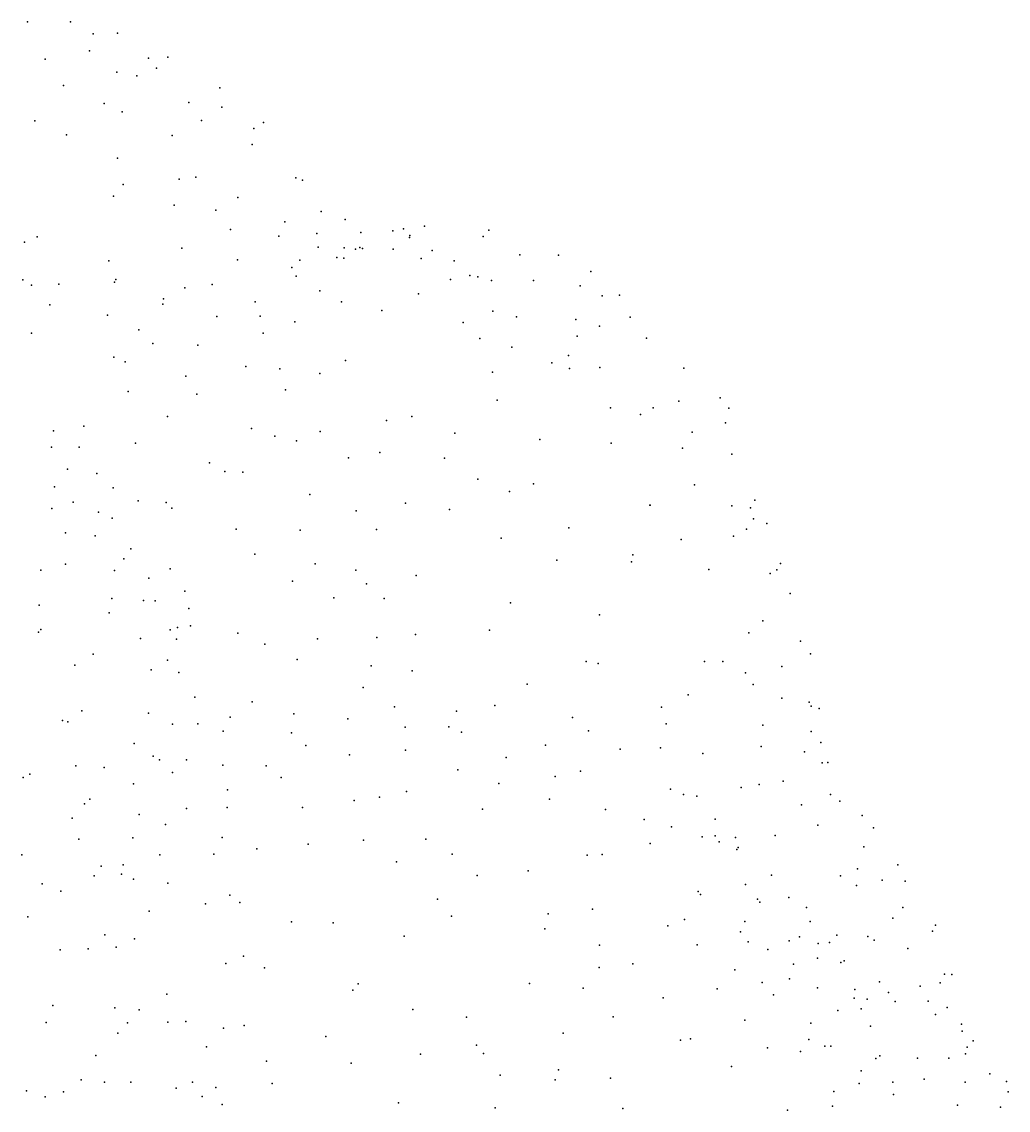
# Model space of a CAD drawing. Header units: metres. Extents: x -25 to 25, y -27.7 to 27.8.
# Drawn here: x 10.385 to 13.322, y 17.132 to 20.374 of the extents above; entities that cross this region are included whole.
import ezdxf

# ---------------------------------------------------------------- set-up
doc = ezdxf.new("R2010")
doc.units = ezdxf.units.M

msp = doc.modelspace()

# ---------------------------------------------------------------- linework, layer by layer
for p in [(10.402, 20.3736, 8.9126), (10.5298, 20.3735, 9.051), (10.5973, 20.3373, 9.2815), (10.6697, 20.3395, 9.1159), (10.4547, 20.2624, 8.6308), (10.5867, 20.2869, 9.4271), (10.7618, 20.2654, 8.8757), (10.8198, 20.2685, 9.122), (10.7853, 20.2357, 9.4403), (10.6673, 20.2231, 9.5496), (10.7271, 20.2127, 8.6797), (10.5092, 20.1842, 9.6467), (10.9738, 20.1771, 9.2252), (10.6301, 20.1302, 9.7303), (10.8821, 20.1329, 8.6953), (10.6832, 20.1057, 8.4985), (10.9803, 20.119, 8.8345), (10.4232, 20.0789, 8.356), (10.9197, 20.0799, 9.6369), (11.1043, 20.0741, 9.0383), (10.5178, 20.0364, 9.8302), (10.8321, 20.0353, 8.5037), (11.0759, 20.0556, 9.427), (11.0702, 20.0085, 8.7546), (10.6691, 19.9677, 8.3397), (10.8528, 19.9052, 8.3506), (10.9028, 19.9113, 9.8311), (11.2001, 19.9089, 8.8711), (10.6866, 19.8889, 9.9496), (11.2208, 19.9021, 9.1657), (10.658, 19.8541, 8.2264), (11.0275, 19.8501, 8.3724), (10.8386, 19.8272, 9.9476), (10.962, 19.8124, 8.2108), (11.2757, 19.8084, 8.4316), (11.1682, 19.778, 8.0967), (11.3475, 19.7844, 8.1763), (11.0058, 19.7549, 9.8538), (11.2631, 19.7429, 9.3666), (11.3937, 19.7462, 8.0203), (11.4891, 19.7506, 8.4399), (11.5214, 19.7573, 7.0434), (11.5832, 19.7651, 7.2811), (11.7752, 19.7526, 7.1235), (10.3928, 19.7174, 10.1587), (10.4307, 19.7333, 8.0261), (11.1495, 19.7352, 7.9267), (11.5387, 19.7313, 7.4486), (11.5396, 19.7369, 8.1716), (11.7585, 19.7343, 7.3909), (10.8614, 19.6997, 7.923), (11.2675, 19.7021, 7.125), (11.3444, 19.7004, 7.4077), (11.3786, 19.6961, 6.9685), (11.391, 19.7012, 7.8506), (11.3994, 19.6988, 8.7728), (11.4899, 19.6965, 6.8591), (11.6066, 19.6921, 7.5838), (11.8675, 19.6792, 7.5027), (11.9829, 19.6786, 7.1556), (10.6439, 19.6621, 7.8872), (11.0265, 19.6642, 7.7743), (11.2126, 19.6633, 9.6201), (11.3227, 19.6715, 9.1712), (11.3435, 19.6695, 7.5819), (11.5741, 19.6684, 7.879), (11.6722, 19.6617, 8.1432), (11.1882, 19.642, 7.4274), (11.202, 19.6157, 6.9755), (11.7182, 19.6175, 7.9327), (11.7419, 19.6145, 8.2756), (12.0784, 19.6298, 7.2967), (10.3873, 19.605, 7.7508), (10.4137, 19.5889, 7.5701), (10.4946, 19.5924, 10.3485), (10.6602, 19.5982, 10.2516), (10.6651, 19.6062, 7.714), (10.8701, 19.5811, 7.5568), (10.9514, 19.5913, 10.0067), (11.6613, 19.6065, 8.555), (11.7827, 19.6027, 7.7837), (11.9084, 19.6028, 7.6691), (12.0468, 19.5872, 7.563), (10.807, 19.5486, 10.1952), (11.2719, 19.5726, 9.5077), (11.5656, 19.5637, 8.737), (12.1127, 19.557, 6.9961), (12.1646, 19.5597, 7.4314), (10.468, 19.5306, 10.5021), (10.8044, 19.5327, 7.3723), (11.0791, 19.5399, 7.0289), (11.3368, 19.5392, 9.2996), (11.4564, 19.5142, 6.6545), (10.6399, 19.4998, 10.4288), (10.9658, 19.496, 7.1916), (11.0942, 19.4964, 9.9131), (11.7866, 19.512, 8.4999), (11.8579, 19.4948, 6.6969), (12.0338, 19.4872, 6.8028), (12.1956, 19.4935, 7.5768), (10.7333, 19.4563, 7.1925), (11.1977, 19.4803, 9.7641), (11.6986, 19.4776, 8.6968), (12.1046, 19.4672, 7.7958), (10.4136, 19.4458, 10.6311), (11.1028, 19.4464, 6.8312), (11.7483, 19.4299, 6.5913), (12.0382, 19.4372, 7.9935), (12.2443, 19.4316, 6.9692), (10.7751, 19.4153, 10.4058), (10.9087, 19.4104, 10.2472), (11.8433, 19.4043, 8.6158), (10.6583, 19.3744, 7.0732), (10.6925, 19.3609, 10.5522), (11.3485, 19.3648, 9.4219), (11.9627, 19.3577, 8.452), (12.0125, 19.3795, 8.2926), (11.0516, 19.3471, 10.099), (11.1531, 19.3403, 6.7039), (11.2719, 19.3257, 9.6569), (11.786, 19.3303, 8.7412), (12.0155, 19.3411, 6.6568), (12.106, 19.3435, 8.1249), (12.3554, 19.3422, 7.5822), (10.8727, 19.3186, 6.9754), (10.7018, 19.2729, 6.9536), (10.9058, 19.2645, 10.4045), (11.1701, 19.2773, 9.9647), (11.7995, 19.2464, 6.5129), (12.137, 19.2242, 8.305), (12.2649, 19.2243, 8.0107), (12.3413, 19.2435, 7.7901), (12.4642, 19.2537, 7.4107), (12.4894, 19.2226, 7.2472), (10.8187, 19.1976, 10.567), (11.5457, 19.1977, 9.0733), (12.2271, 19.2044, 8.1762), (10.569, 19.1691, 6.8186), (11.0689, 19.1627, 6.6968), (11.47, 19.1859, 6.4856), (12.4797, 19.1792, 7.0614), (10.4793, 19.1551, -5.034), (11.1383, 19.1396, 10.1527), (11.2023, 19.1259, 10.0016), (11.2729, 19.1531, 9.7743), (11.6736, 19.1487, 6.4713), (11.9272, 19.1297, 8.7287), (12.3801, 19.1511, 6.8655), (10.4727, 19.1064, 10.8256), (10.5557, 19.1069, -4.7761), (10.7231, 19.1186, 10.6826), (12.1397, 19.1183, 8.4459), (12.3518, 19.1036, 8.0583), (11.3573, 19.0752, 9.6042), (11.451, 19.0911, 9.3243), (11.643, 19.0738, 9.0263), (12.4987, 19.0863, 7.6096), (10.5211, 19.0408, 6.693), (10.6085, 19.028, -5.1583), (10.9432, 19.0597, 10.4987), (10.9889, 19.0338, 6.7385), (11.0428, 19.0325, 10.3771), (11.742, 19.011, 6.4575), (11.9085, 18.9973, 6.4768), (10.482, 18.9883, 6.3888), (10.6562, 18.9852, -4.5863), (11.2426, 18.9659, 10.0366), (11.8369, 18.9743, 8.8915), (12.3876, 18.995, 6.797), (10.5378, 18.9428, -5.4036), (10.7313, 18.9473, -4.8803), (10.8149, 18.9417, 10.6535), (11.5269, 18.9404, 9.2497), (12.2546, 18.934, 6.6483), (12.2558, 18.934, 8.4856), (12.4982, 18.9322, 6.9411), (12.5669, 18.9485, 7.5958), (10.4742, 18.9244, 5.8216), (10.613, 18.913, 6.2586), (10.8312, 18.9249, 6.7359), (11.38, 18.9175, 9.6529), (11.6577, 18.9216, 9.0946), (12.5537, 18.9265, 7.7686), (10.6541, 18.8952, 6.5674), (12.0134, 18.8665, 8.8007), (12.5628, 18.8938, 7.1168), (12.6032, 18.8792, 7.3087), (10.5144, 18.8512, 10.8166), (10.6027, 18.8423, -4.325), (11.023, 18.8626, 6.705), (11.2136, 18.8599, 6.5872), (11.4411, 18.8612, 9.4943), (11.8117, 18.8355, 9.0023), (12.504, 18.8413, 8.1812), (12.5427, 18.8625, 8.0126), (10.7089, 18.8041, 6.3354), (12.348, 18.8315, 6.7196), (10.6883, 18.7742, 10.7169), (11.0781, 18.788, 10.3898), (11.978, 18.7704, 6.4868), (12.2035, 18.7858, 8.6693), (10.4414, 18.7404, 5.6081), (10.5152, 18.7579, -5.7087), (10.6611, 18.7397, 5.8217), (10.8268, 18.7447, 6.6799), (11.2578, 18.7592, 10.0964), (11.3787, 18.74, 9.7353), (12.1997, 18.7652, 6.5868), (12.4306, 18.7423, 8.4364), (12.633, 18.7417, 7.9658), (12.6435, 18.76, 7.5427), (10.7629, 18.7166, -5.2873), (11.1903, 18.7073, 6.6286), (11.5589, 18.7247, 6.4681), (12.6123, 18.7309, 7.2161), (10.8696, 18.6779, -4.9568), (11.4107, 18.7001, 6.5108), (12.6721, 18.6711, 7.7154), (10.6528, 18.6557, -5.541), (10.7467, 18.6497, -4.3298), (10.7822, 18.6492, 6.0741), (11.3134, 18.6581, 9.9844), (11.4634, 18.6563, 9.5056), (11.8398, 18.6428, 6.4692), (10.4367, 18.6365, 10.7676), (10.6444, 18.6137, 5.7172), (10.8823, 18.6266, 10.557), (12.1044, 18.6071, 8.9211), (10.8869, 18.5744, -4.6621), (12.5905, 18.5893, 7.0734), (10.4348, 18.5555, -6.026), (10.4413, 18.5633, 5.5268), (10.8267, 18.5627, 6.3489), (10.8479, 18.5701, 6.611), (11.0275, 18.5527, 10.4399), (11.5569, 18.5484, 9.4037), (11.777, 18.5621, 9.2273), (12.5489, 18.5536, 8.3897), (10.7385, 18.5368, 10.6178), (10.8451, 18.5346, -5.1424), (11.1083, 18.5205, 6.7192), (11.2653, 18.5358, 10.1491), (11.4419, 18.5404, 9.6076), (12.703, 18.5287, 7.5561), (10.5971, 18.4903, 5.6049), (12.7324, 18.4917, 7.9328), (10.5428, 18.4571, -4.0964), (10.8185, 18.4726, 5.9791), (11.2043, 18.4742, 10.2898), (11.4246, 18.4551, 9.8598), (12.0648, 18.4687, 9.0995), (12.1009, 18.4629, 6.5084), (12.4175, 18.4689, 6.734), (12.4716, 18.4686, 8.5313), (12.6479, 18.454, 8.2637), (10.7701, 18.4434, 5.8021), (10.8524, 18.4358, 6.2618), (11.5467, 18.4408, 6.4814), (12.5398, 18.4344, 6.8587), (11.401, 18.3915, 10.0202), (11.8893, 18.401, 6.4611), (12.562, 18.3998, 8.4227), (10.8997, 18.3622, 10.5054), (11.071, 18.3484, 10.4387), (12.3689, 18.3694, 8.72), (12.6478, 18.3592, 6.9998), (12.7292, 18.3469, 7.4548), (10.5631, 18.3212, 10.6047), (10.7616, 18.3145, 10.5604), (11.4945, 18.3336, 9.7867), (11.679, 18.3206, 9.5234), (11.7929, 18.3376, 9.4178), (12.289, 18.332, 8.8939), (12.7344, 18.3353, 8.0953), (12.7582, 18.3287, 7.9075), (10.506, 18.2925, -6.0227), (10.5219, 18.2892, 5.4232), (10.9092, 18.2825, 6.1242), (11.0048, 18.3024, 6.6198), (11.1949, 18.3125, 10.3502), (11.3556, 18.2978, 6.5118), (12.0244, 18.3013, 9.316), (12.3035, 18.2824, 6.5323), (10.8333, 18.2816, 5.8146), (10.984, 18.2614, 6.4429), (11.1878, 18.2565, 6.5443), (11.5261, 18.2732, 9.9515), (11.6557, 18.274, 6.4006), (11.694, 18.258, 9.7172), (12.0723, 18.2616, 6.444), (12.5907, 18.2791, 6.7759), (12.7352, 18.2603, 7.1285), (10.719, 18.2239, -5.4689), (11.2305, 18.2182, 6.4005), (11.9434, 18.2188, 9.5662), (12.7638, 18.2269, 7.5487), (10.7757, 18.1863, 5.5287), (11.3607, 18.1904, 6.2789), (11.5271, 18.2045, 10.1067), (12.166, 18.2074, 9.3147), (12.2866, 18.2114, 9.0231), (12.4124, 18.1942, 8.7234), (12.5859, 18.2152, 8.4127), (12.7147, 18.1993, 8.196), (10.5456, 18.1577, -4.1418), (10.6303, 18.1531, -5.684), (10.7942, 18.1755, -4.4117), (10.8751, 18.1756, -4.807), (10.9836, 18.1595, 6.0307), (11.1118, 18.1582, 6.2845), (11.8267, 18.1824, 9.7971), (12.7678, 18.1671, 7.9778), (12.7846, 18.1677, 7.3788), (10.3891, 18.1234, 10.641), (10.4086, 18.1326, -6.1731), (10.8335, 18.1382, -5.0382), (11.157, 18.1229, 10.4533), (11.6824, 18.1455, 10.0223), (11.9728, 18.1255, 9.7593), (12.048, 18.1421, 6.3443), (10.7171, 18.1046, 5.3127), (11.8053, 18.1056, 6.2448), (12.3162, 18.0883, 9.3823), (12.5264, 18.0934, 8.5132), (12.5798, 18.1022, 6.5419), (12.6511, 18.1122, 8.3096), (10.5871, 18.0584, 5.153), (10.9974, 18.0866, 5.8211), (11.4493, 18.0648, 10.3126), (11.5303, 18.0814, 6.0906), (11.9557, 18.0588, 6.2391), (12.3548, 18.0727, 9.2182), (12.3946, 18.067, 8.8573), (12.7925, 18.0727, 6.8026), (10.5717, 18.0443, 10.6572), (10.8754, 18.0302, 5.3696), (10.9958, 18.0333, 5.6638), (11.2208, 18.0337, 5.9273), (11.3747, 18.0542, 6.0057), (11.7558, 18.0288, 6.0884), (12.122, 18.0279, 9.8997), (12.7062, 18.0411, 6.613), (12.8201, 18.0521, 7.6948), (10.5351, 18.0018, -5.9651), (10.7342, 18.0124, 10.6463), (12.2381, 17.9984, 6.292), (12.4491, 17.9988, 8.6555), (12.8863, 18.01, 7.3876), (10.8125, 17.9835, 5.236), (12.3186, 17.9765, 9.7869), (12.755, 17.9813, 8.1374), (12.9208, 17.9732, 6.9835), (10.5549, 17.9398, 5.0254), (10.7157, 17.9429, 5.1027), (10.981, 17.9448, 10.5944), (11.4024, 17.9366, 5.8635), (11.5878, 17.9389, 5.9118), (12.2556, 17.9269, 9.9373), (12.4102, 17.9459, 6.3183), (12.4486, 17.9497, 9.6916), (12.4606, 17.931, 9.014), (12.5098, 17.9447, 9.507), (12.628, 17.9499, 6.4472), (10.9565, 17.895, 5.3055), (11.0842, 17.9105, 5.6003), (11.2377, 17.9249, 5.7746), (11.666, 17.8947, 10.3328), (12.1123, 17.8934, 10.0853), (12.5133, 17.9081, 8.5374), (12.517, 17.9145, 9.1932), (12.8916, 17.9167, 6.7379), (10.3846, 17.8925, -4.1631), (10.6869, 17.8627, -4.4727), (10.7957, 17.8922, -4.8125), (11.4999, 17.8715, 10.4246), (12.0676, 17.8918, 6.0992), (12.9931, 17.8632, 7.1909), (10.6002, 17.8301, 10.7231), (10.6207, 17.8585, -5.6666), (10.6817, 17.8349, -5.4354), (11.7401, 17.831, 5.873), (11.8924, 17.8446, 5.9658), (12.6167, 17.8322, 8.411), (12.8225, 17.8302, 8.0688), (12.8728, 17.8513, 7.9097), (10.4452, 17.8059, 10.7572), (10.717, 17.8207, 4.9985), (10.8192, 17.8083, 10.6876), (12.5392, 17.8042, 9.8432), (12.8701, 17.801, 6.5685), (12.9458, 17.8172, 7.6439), (13.0148, 17.8147, 7.0031), (10.501, 17.7841, 4.9016), (11.0044, 17.7727, 10.6408), (12.398, 17.7836, 6.1228), (12.4053, 17.7742, 10.0138), (12.6685, 17.7657, 9.6655), (10.9317, 17.7463, 5.1343), (11.0339, 17.751, 5.2914), (11.6219, 17.761, 10.4485), (12.5748, 17.7607, 8.9699), (12.5822, 17.7518, 6.2208), (12.7211, 17.7355, 9.3914), (13.0073, 17.7359, 7.505), (10.4029, 17.7085, -6.1947), (10.764, 17.7253, -5.0909), (11.6635, 17.7097, 5.7503), (11.9522, 17.7173, 5.8623), (12.0835, 17.7306, 10.2574), (12.3573, 17.6999, 10.1496), (12.9778, 17.7044, 6.6701), (11.1872, 17.6929, 5.4899), (11.312, 17.6898, 5.6279), (11.9415, 17.6728, 10.3809), (12.3084, 17.6812, 5.891), (12.5373, 17.6937, 8.7699), (12.7314, 17.6945, 8.3194), (13.1049, 17.6833, 7.1538), (10.632, 17.6546, -5.6034), (10.7207, 17.643, -4.6411), (11.5233, 17.6508, 10.5139), (12.5242, 17.6637, 10.0396), (12.6689, 17.6362, 9.8923), (12.7, 17.6487, 9.016), (12.8117, 17.6533, 6.3315), (12.9035, 17.6494, 6.47), (12.9224, 17.639, 8.0061), (13.0957, 17.6652, 7.3222), (10.4993, 17.6093, 4.822), (10.5827, 17.6124, 10.8039), (10.6658, 17.6179, 4.8671), (12.1048, 17.6239, 5.756), (12.3959, 17.625, 5.6974), (12.5477, 17.6333, 5.7915), (12.6053, 17.6109, 8.5482), (12.7553, 17.6288, 6.1384), (12.7898, 17.6321, 9.2891), (13.0224, 17.6133, 7.6438), (11.0448, 17.5909, 10.6711), (12.7541, 17.5845, 5.8316), (12.8233, 17.5716, 9.5471), (12.8331, 17.5766, 8.2322), (10.9925, 17.5689, 5.1279), (11.1071, 17.556, 5.2952), (12.1039, 17.5569, 5.5914), (12.2037, 17.5681, 10.3341), (12.5072, 17.5506, 5.5072), (12.6823, 17.5668, 5.6742), (13.1314, 17.5377, 6.8673), (11.3858, 17.5088, 5.5881), (11.8964, 17.5097, 5.6335), (12.5894, 17.5125, 10.1279), (12.67, 17.5239, 8.7674), (12.9387, 17.5144, 6.0918), (13.1184, 17.5118, 7.4342), (13.1537, 17.5363, 7.1027), (10.8165, 17.4773, -4.8977), (11.3698, 17.4893, 10.6035), (12.0558, 17.4956, 10.4465), (12.4551, 17.4939, 10.2464), (12.6226, 17.4753, 5.4146), (12.754, 17.4962, 9.8922), (12.8646, 17.4918, 5.7131), (12.9654, 17.4832, 7.989), (13.0591, 17.5019, 6.4997), (10.4774, 17.4441, -6.0274), (12.2944, 17.4672, 5.3241), (12.8626, 17.4662, 9.1184), (12.9012, 17.4629, 9.3564), (12.985, 17.4562, 5.8433), (13.0833, 17.4571, 7.6376), (10.6617, 17.4372, 10.8709), (10.7338, 17.4307, -4.5655), (11.549, 17.4324, 5.6007), (11.7085, 17.4088, 5.5899), (12.1453, 17.4098, 5.2233), (12.8145, 17.4291, 8.316), (12.8832, 17.4337, 9.626), (13.1049, 17.4175, 6.3055), (13.1399, 17.4377, 6.678), (10.4573, 17.393, 10.9706), (10.699, 17.3919, 4.8691), (10.8199, 17.3946, -5.2681), (10.8729, 17.3968, 4.9842), (10.9853, 17.3764, 5.1006), (11.0471, 17.3846, 10.7212), (12.5376, 17.4005, 5.2096), (12.7337, 17.391, 10.0239), (12.911, 17.3826, 5.4858), (13.1825, 17.3888, 6.9266), (10.6704, 17.3619, -5.5852), (11.2894, 17.3518, 10.6577), (11.9968, 17.362, 10.516), (12.3756, 17.3445, 5.0855), (12.7278, 17.343, 8.572), (13.1843, 17.3673, 6.4908), (10.9349, 17.3209, 10.8179), (11.7387, 17.3262, 10.5873), (12.3453, 17.3409, 10.422), (12.6046, 17.3181, 10.2414), (12.7752, 17.3224, 8.4268), (12.793, 17.3233, 8.7752), (13.1989, 17.3201, 5.98), (13.2174, 17.3389, 6.2304), (10.6052, 17.2949, 11.0719), (11.1132, 17.2779, 5.2431), (11.5714, 17.2986, 10.6289), (11.7589, 17.3009, 5.4055), (12.7032, 17.3068, 5.1799), (12.9277, 17.2857, 9.6276), (12.9394, 17.294, 9.1829), (13.0514, 17.2868, 7.8448), (13.145, 17.2873, 5.6963), (13.1939, 17.2998, 7.2454), (11.3652, 17.2719, 5.4529), (11.9827, 17.2528, 5.0868), (12.4976, 17.2622, 10.3642), (12.8834, 17.2491, 9.8446), (10.5618, 17.2224, -5.7921), (10.6304, 17.2158, 4.8699), (10.7093, 17.2161, 11.1705), (10.8932, 17.2153, -4.6841), (11.8089, 17.2364, 5.2234), (11.9724, 17.2223, 10.5825), (12.1369, 17.2273, 4.9675), (12.9778, 17.2158, 5.3357), (13.0715, 17.2242, 5.4653), (13.1934, 17.2161, 7.4113), (13.2672, 17.2409, 6.7477), (13.3167, 17.2175, 6.5075), (10.3988, 17.1901, 11.3135), (10.5089, 17.187, -4.2311), (10.8443, 17.1975, -5.4708), (10.9624, 17.1996, 5.0893), (11.1302, 17.2119, 10.7487), (12.8027, 17.1876, 8.6864), (12.8774, 17.212, 8.2695), (13.3215, 17.1868, 6.0383), (10.4538, 17.1721, -5.9947), (10.9213, 17.1732, 11.0416), (10.9811, 17.1489, -5.3151), (11.5065, 17.154, 5.3544), (12.9803, 17.1786, 8.0829), (11.7944, 17.1395, 5.0835), (12.1745, 17.1375, 10.5571), (12.6642, 17.1321, 4.9877), (12.7981, 17.1443, 8.4625), (13.1706, 17.1468, 7.6475), (13.2981, 17.1409, 5.8009)]:
    msp.add_point(p)

doc.saveas('drawing.dxf')
